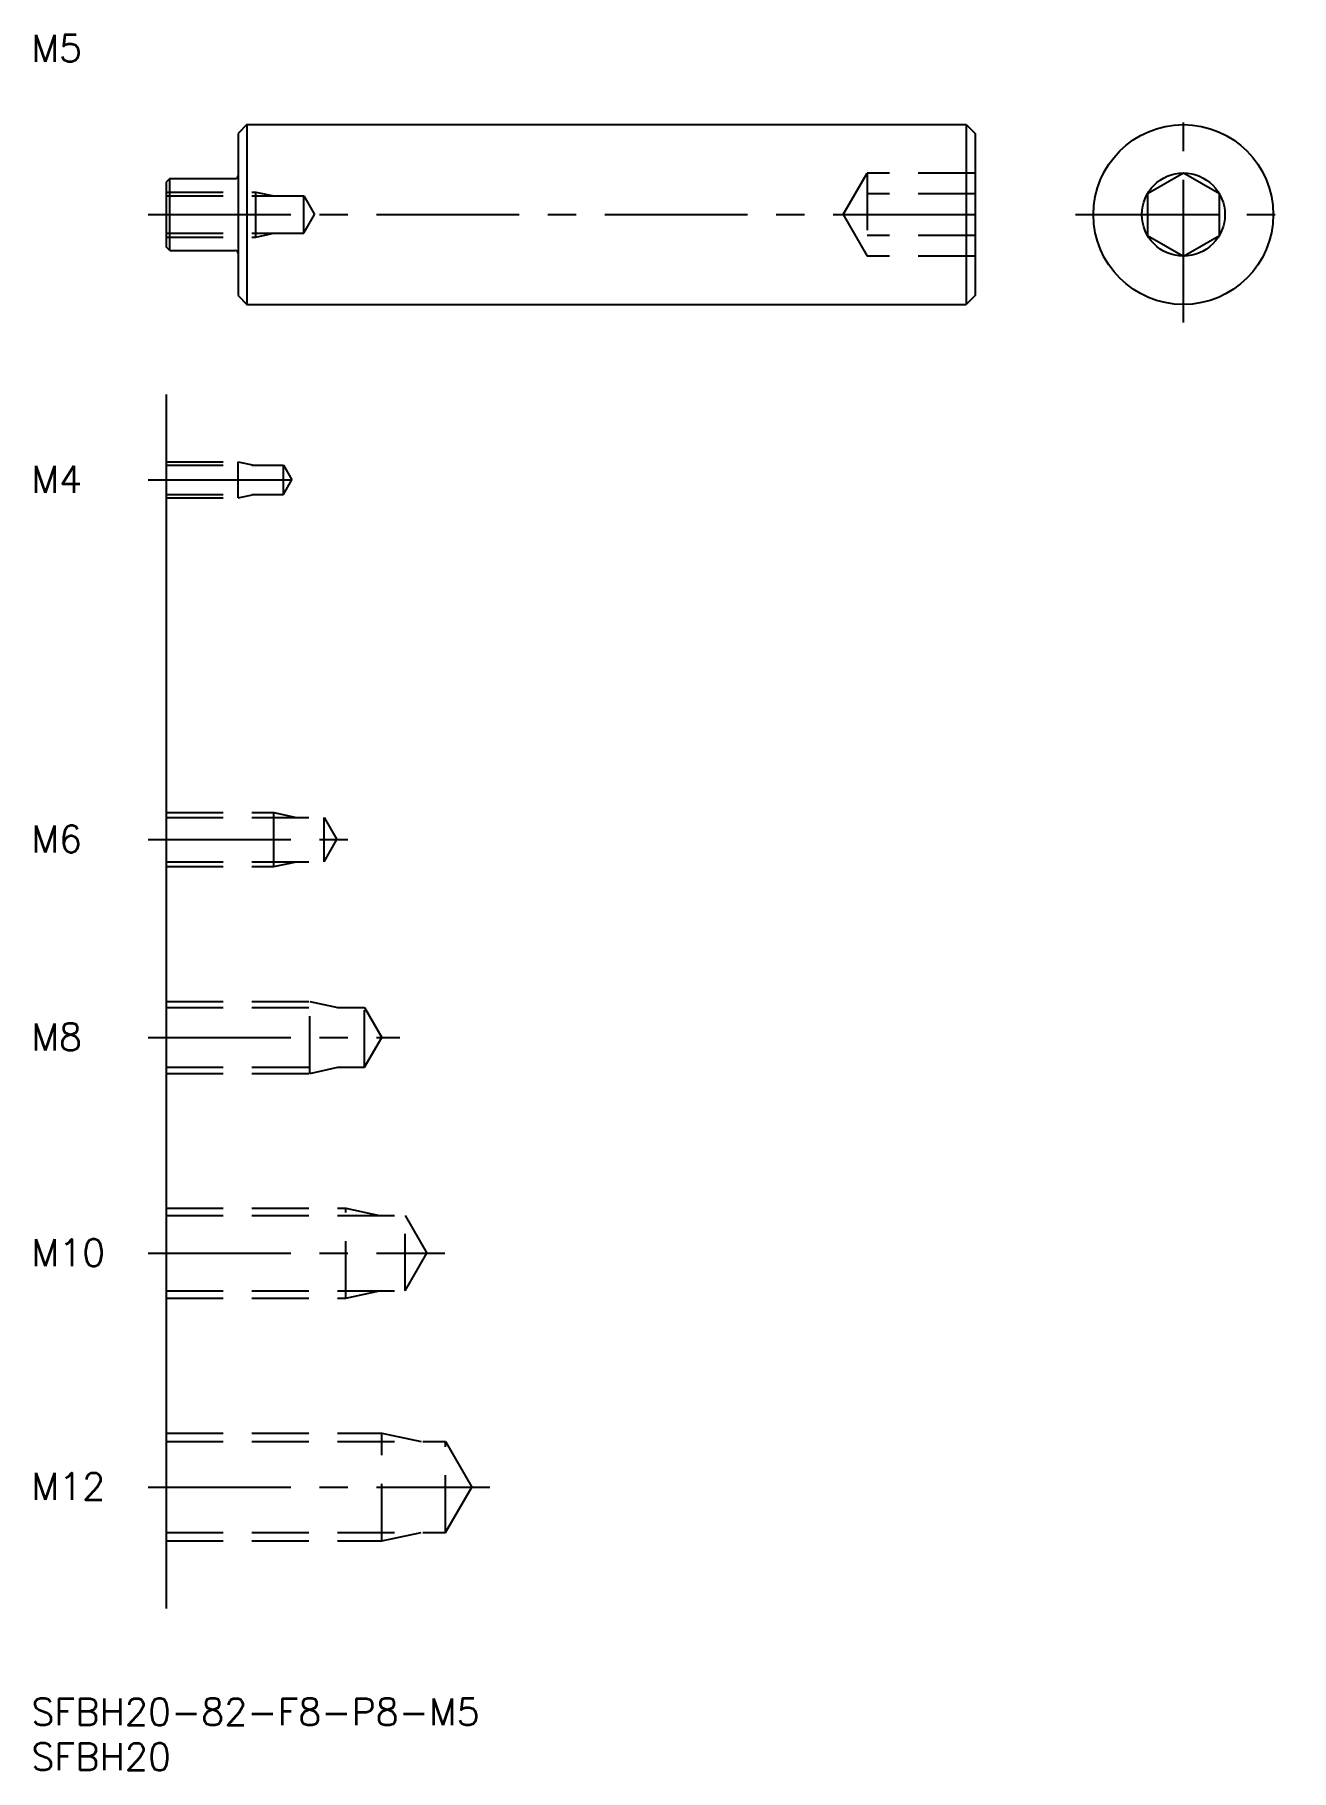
# Model space of a CAD drawing. Extents: x 0 to 140, y -8 to 185.
import ezdxf

# ---------------------------------------------------------------- set-up
doc = ezdxf.new("R2010")
doc.units = 0
doc.header["$LTSCALE"] = 0.5
doc.linetypes.add('CENTER', pattern=[50.8, 31.75, -6.35, 6.35, -6.35])
doc.linetypes.add('DASHED', pattern=[19.05, 12.7, -6.35])
for name, color, linetype in [('MSM_CENTER', 1, 'CENTER'), ('MSM_CONTINUOUS', 7, 'CONTINUOUS'), ('MSM_DASHED', 4, 'DASHED'), ('MSM_PART_NUMBER', 7, 'CONTINUOUS')]:
    doc.layers.add(name, color=color, linetype=linetype)
doc.styles.get("Standard").update_dxf_attribs({"font": 'txt.shx', "height": 3, "bigfont": 'bigfont.shx'})

# ---------------------------------------------------------------- blocks, each defined once
blk = doc.blocks.new('*U4')
at = {"layer": 'MSM_PART_NUMBER'}
blk.add_text('SFBH20-82-F8-P8-M5', height=3, dxfattribs=at).set_placement((0, -3))
blk = doc.blocks.new('*U5')
at = {"layer": 'MSM_PART_NUMBER'}
blk.add_text('SFBH20', height=3, dxfattribs=at).set_placement((0, -8))
blk = doc.blocks.new('*U6')
at = {"layer": 'MSM_PART_NUMBER'}
blk.add_text('M12', height=3, dxfattribs=at).set_placement((0, 22.06))
blk = doc.blocks.new('*U7')
at = {"layer": 'MSM_PART_NUMBER'}
blk.add_text('M10', height=3, dxfattribs=at).set_placement((0, 48.06))
blk = doc.blocks.new('*U8')
at = {"layer": 'MSM_PART_NUMBER'}
blk.add_text('M8', height=3, dxfattribs=at).set_placement((0, 72.06))
blk = doc.blocks.new('*U9')
at = {"layer": 'MSM_PART_NUMBER'}
blk.add_text('M6', height=3, dxfattribs=at).set_placement((0, 94.06))
blk = doc.blocks.new('*U10')
at = {"layer": 'MSM_PART_NUMBER'}
blk.add_text('M4', height=3, dxfattribs=at).set_placement((0, 134.06))
blk = doc.blocks.new('*U11')
at = {"layer": 'MSM_PART_NUMBER'}
blk.add_text('M5', height=3, dxfattribs=at).set_placement((0, 182.000001))

msp = doc.modelspace()

# ---------------------------------------------------------------- linework, layer by layer
at = {"layer": 'MSM_CENTER'}
for p, q in [((128.16, 153), (128.16, 177)), ((13, 165), (107, 165)), ((116.16, 165), (140.16, 165)), ((13, 135.5), (31, 135.5)), ((13, 95.5), (36, 95.5)), ((13, 73.5), (41, 73.5)), ((13, 49.5), (46, 49.5)), ((13, 23.5), (51, 23.5))]:
    msp.add_line(p, q, dxfattribs=at)
at = {"layer": 'MSM_CONTINUOUS'}
for p, q in [((24, 175), (23, 174)), ((23, 174), (23, 156)), ((24, 175), (104, 175)), ((24, 175), (24, 155)), ((104, 175), (105, 174)), ((104, 175), (104, 155)), ((105, 174), (105, 156)), ((15.4, 169), (15, 168.6)), ((15, 168.6), (15, 161.4)), ((15.4, 169), (22.7, 169)), ((15.4, 161), (15.4, 169)), ((128.16, 169.62), (124.16, 167.31)), ((132.16, 167.31), (128.16, 169.62)), ((124.16, 167.31), (124.16, 162.69)), ((132.16, 162.69), (132.16, 167.31)), ((124.16, 162.69), (128.16, 160.38)), ((128.16, 160.38), (132.16, 162.69)), ((15.4, 161), (15, 161.4)), ((15.4, 161), (22.7, 161)), ((23, 156), (24, 155)), ((24, 155), (104, 155)), ((105, 156), (104, 155)), ((15, 145), (15, 10))]:
    msp.add_line(p, q, dxfattribs=at)
for radius in [10, 4.62]:
    msp.add_circle((128.16, 165), radius, dxfattribs=at)
for centre, start, end in [((22.7, 169.3), 270, 0), ((22.7, 160.7), 0, 90)]:
    msp.add_arc(centre, 0.3, start, end, dxfattribs=at)
at = {"layer": 'MSM_DASHED'}
for p, q in [((90.33, 165), (93, 169.62)), ((93, 169.62), (93, 160.38)), ((105, 169.62), (93, 169.62)), ((15, 167.5), (25, 167.5)), ((15, 167.07), (30.31, 167.07)), ((25, 162.5), (25, 167.5)), ((25, 167.5), (27, 167.07)), ((30.31, 162.93), (30.31, 167.07)), ((30.31, 167.07), (31.5, 165)), ((105, 167.31), (93, 167.31)), ((30.31, 162.93), (31.5, 165)), ((90.33, 165), (93, 160.38)), ((15, 162.93), (30.31, 162.93)), ((15, 162.5), (25, 162.5)), ((25, 162.5), (27, 162.93)), ((105, 162.69), (93, 162.69)), ((105, 160.38), (93, 160.38)), ((15, 137.5), (23, 137.5)), ((15, 137.12), (28.06, 137.12)), ((23, 133.5), (23, 137.5)), ((23, 137.5), (24.75, 137.12)), ((28.06, 133.88), (28.06, 137.12)), ((28.06, 137.12), (29, 135.5)), ((28.06, 133.88), (29, 135.5)), ((15, 133.88), (28.06, 133.88)), ((15, 133.5), (23, 133.5)), ((23, 133.5), (24.75, 133.88)), ((15, 98.5), (27, 98.5)), ((27, 92.5), (27, 98.5)), ((27, 98.5), (29.5, 97.96)), ((15, 97.96), (32.58, 97.96)), ((32.58, 93.04), (32.58, 97.96)), ((32.58, 97.96), (34, 95.5)), ((32.58, 93.04), (34, 95.5)), ((15, 93.04), (32.58, 93.04)), ((27, 92.5), (29.5, 93.04)), ((15, 92.5), (27, 92.5)), ((15, 77.5), (31, 77.5)), ((31, 69.5), (31, 77.5)), ((31, 77.5), (34.12, 76.82)), ((15, 76.82), (37.08, 76.82)), ((37.08, 70.18), (37.08, 76.82)), ((37.08, 76.82), (39, 73.5)), ((37.08, 70.18), (39, 73.5)), ((15, 70.18), (37.08, 70.18)), ((15, 69.5), (31, 69.5)), ((31, 69.5), (34.12, 70.18)), ((15, 54.5), (35, 54.5)), ((35, 44.5), (35, 54.5)), ((35, 54.5), (38.75, 53.69)), ((15, 53.69), (41.58, 53.69)), ((41.58, 45.31), (41.58, 53.69)), ((41.58, 53.69), (44, 49.5)), ((41.58, 45.31), (44, 49.5)), ((15, 45.31), (41.58, 45.31)), ((15, 44.5), (35, 44.5)), ((35, 44.5), (38.75, 45.31)), ((15, 29.5), (39, 29.5)), ((39, 17.5), (39, 29.5)), ((39, 29.5), (43.38, 28.55)), ((15, 28.55), (46.08, 28.55)), ((46.08, 18.45), (46.08, 28.55)), ((46.08, 28.55), (49, 23.5)), ((46.08, 18.45), (49, 23.5)), ((15, 18.45), (46.08, 18.45)), ((15, 17.5), (39, 17.5)), ((39, 17.5), (43.38, 18.45))]:
    msp.add_line(p, q, dxfattribs=at)

# ---------------------------------------------------------------- block references
at = {"layer": 'MSM_CONTINUOUS'}
for name in ['*U11', '*U10', '*U9', '*U8', '*U7', '*U6', '*U4', '*U5']:
    msp.add_blockref(name, (0, 0), dxfattribs=at)

doc.saveas('drawing.dxf')
